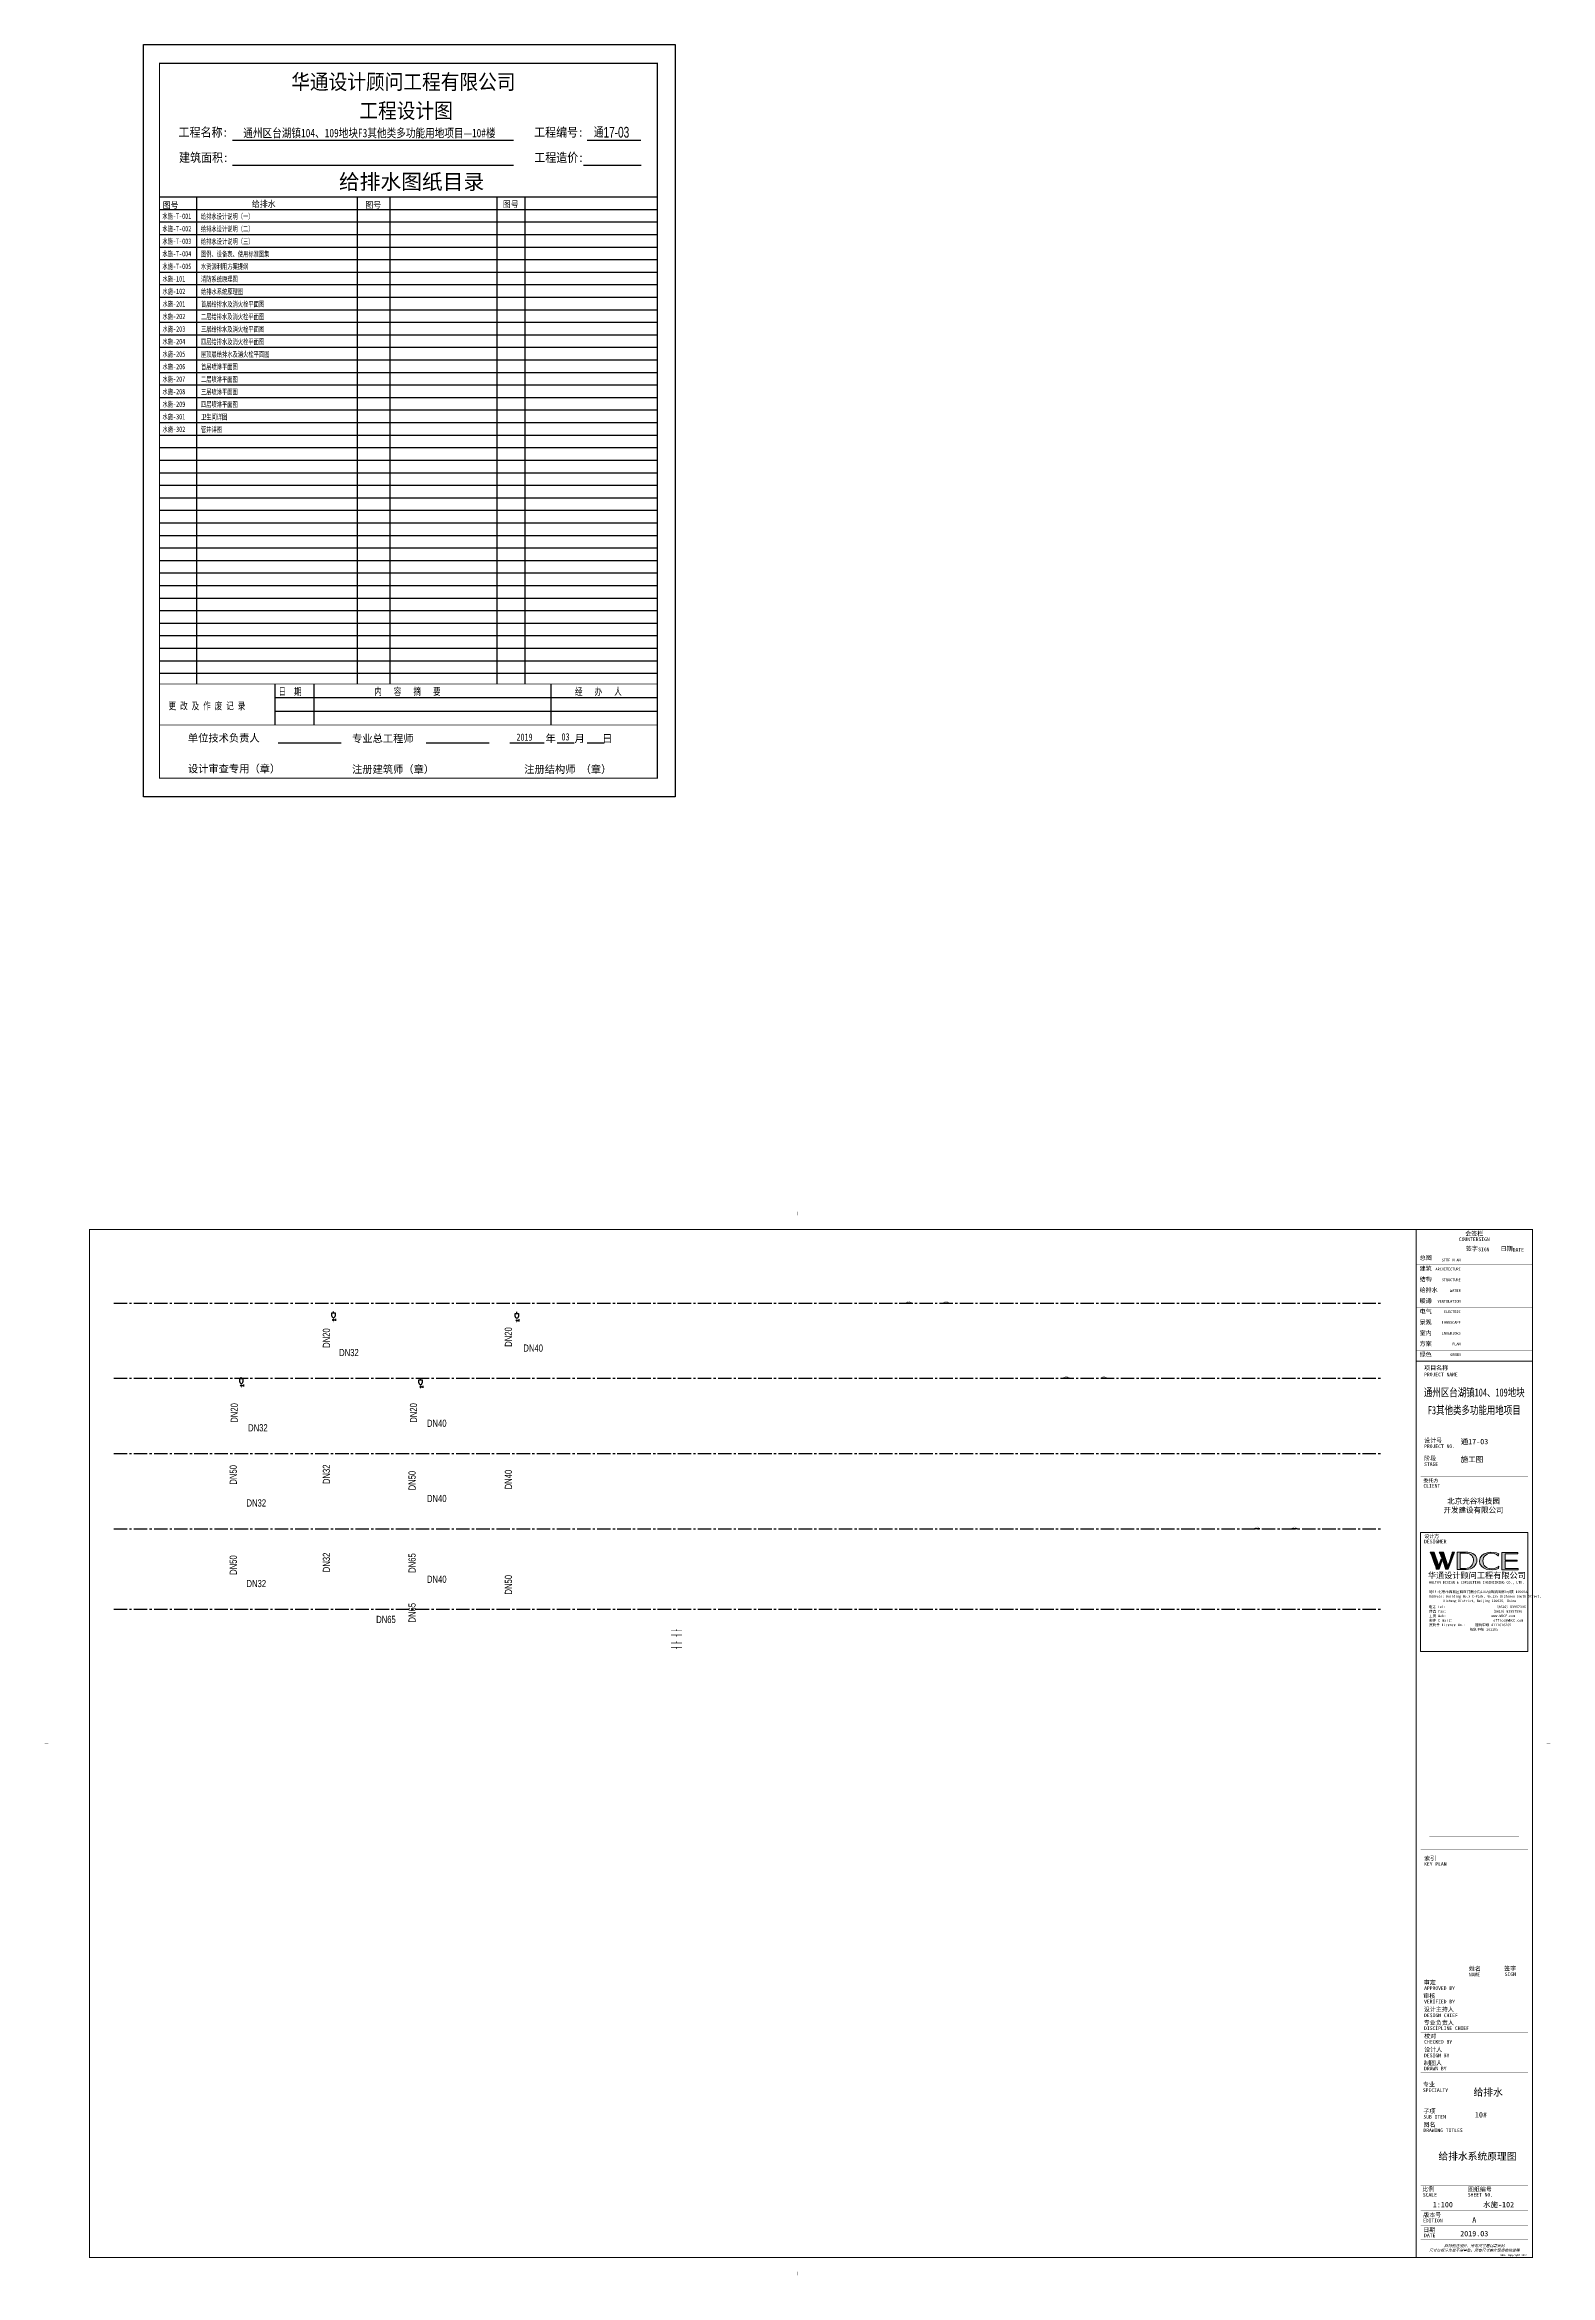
# Model space of a CAD drawing. Extents: x -186750 to 855523, y -12902 to 560425.
# Drawn here: x 2100 to 86205, y 435846 to 560425 of the extents above; entities that cross this region are included whole.
import ezdxf
from ezdxf.enums import TextEntityAlignment as Align

# ---------------------------------------------------------------- set-up
doc = ezdxf.new("R2010")
doc.units = 0
doc.header["$LTSCALE"] = 1000
doc.header["$MEASUREMENT"] = 0
doc.linetypes.add('CENTER2', pattern=[1.125, 0.75, -0.125, 0.125, -0.125])
for name, color, linetype in [('EQUIP_污水', 7, 'Continuous'), ('TEXT_中水', 7, 'Continuous'), ('TEXT_给水', 7, 'Continuous'), ('VALVE_中水', 7, 'Continuous'), ('VALVE_污水', 7, 'Continuous'), ('水-设备-废水', 7, 'Continuous')]:
    doc.layers.add(name, color=color, linetype=linetype)
doc.styles.add('-黑体', font='simhei.ttf', dxfattribs={"width": 0.8})
doc.styles.add('_HZTXT', font='@ros.shx', dxfattribs={"width": 0.7, "bigfont": '@jd.shx'})
doc.styles.add('_JD', font='ros.shx', dxfattribs={"width": 0.65, "bigfont": 'jd.shx'})
doc.styles.add('H1', font='')
doc.styles.add('X-104 9#平面绑定$0$图签信息$0$hwxh', font='STXIHEI.TTF')
doc.styles.add('X-104 9#平面绑定$0$图签信息$0$华文细黑', font='STXIHEI.TTF', dxfattribs={"height": 10})
doc.styles.add('华文细黑', font='STXIHEI.TTF', dxfattribs={"height": 10})
doc.styles.get('H1').set_extended_font_data('SimSun')

# ---------------------------------------------------------------- blocks, each defined once
blk = doc.blocks.new('$VALVE$00000553')
at = {"const_width": 30}
for points in [[(0, 100), (-250, 100), (-250, 100)], [(0, 100), (0, 175)], [(0, 100), (250, 100), (250, 100)], [(-250, -100), (-250, -100), (0, -100)], [(250, -100), (250, -100), (0, -100)], [(0, -175), (0, -100)]]:
    blk.add_lwpolyline(points, dxfattribs=at)
blk = doc.blocks.new('$ATTACHMENT$00000217')
blk.add_line((-150, 0), (150, 0))
at = {"const_width": 15}
blk.add_lwpolyline([(-99, 0, -1), (101, 0)], format="xyb", dxfattribs=at)
blk = doc.blocks.new('$VALVE$00000669')
for p, q in [((-74, 287), (-74, 433)), ((-74, 433), (76, 433)), ((0, 433), (0, 500)), ((0, 108), (100, 108)), ((76, 433), (76, 287)), ((100, 158), (100, 58))]:
    blk.add_line(p, q)
at = {"const_width": 31.2}
blk.add_lwpolyline([(-16, 108, 1), (16, 108, 1)], format="xyb", close=True, dxfattribs=at)
blk.add_lwpolyline([(0, 212, 15, 15, 0), (0, 0, 0, 0, 0)], format="xyseb")
blk.add_circle((0, 108), 31.2)
blk.add_arc((1, 287), 75, 180, 0)
blk = doc.blocks.new('X-104 9#平面绑定$0$图签信息$0$WDCE Copyright200X')
at = {"const_width": 0.016}
blk.add_lwpolyline([(-10.6, 1.3, 1), (-11.4, 1.3, 1)], format="xyb", close=True, dxfattribs=at)
at = {"style": 'X-104 9#平面绑定$0$图签信息$0$华文细黑'}
for s, p in [('WDCE ', (-11.5, 0.5)), ('     Copyright ', (-3.5, 0.5))]:
    blk.add_text(s, height=1, dxfattribs=at).set_placement(p, align=Align.BOTTOM_RIGHT)
blk.add_text('c', height=0.6, dxfattribs=at).set_placement((-11, 1.3), align=Align.MIDDLE_CENTER)
blk.add_attdef('200X', text='', height=1, dxfattribs=at).set_placement((-0.5, 0.5), align=Align.BOTTOM_RIGHT)
blk = doc.blocks.new('X-104 9#平面绑定$0$图签信息$0$logo2')
h = blk.add_hatch(color=7)
h.paths.add_polyline_path([(19.02, -7.36), (15.84, -7.36), (15.84, -3.97), (18.97, -3.97), (18.97, -4.24), (16.46, -4.24), (16.46, -5.45), (18.81, -5.45), (18.81, -5.69), (16.47, -5.69), (16.47, -7.12), (19.02, -7.12)])
edge = h.paths.add_edge_path()
edge.add_spline(control_points=[(15.26, -4.21), (15.26, -4.21), (15.13, -4.65), (15.13, -4.65), (15.13, -4.65), (14.62, -4.1), (13.73, -4.1), (13.04, -4.1), (12.07, -4.54), (12.08, -5.62), (12.08, -6.49), (12.77, -7.16), (13.73, -7.17), (14.66, -7.17), (15.23, -6.68), (15.23, -6.68), (15.23, -6.68), (15.16, -7.11), (15.16, -7.11), (13.63, -7.7), (11.42, -7.29), (11.41, -5.64), (11.4, -3.72), (14.16, -3.66), (15.26, -4.21)], knot_values=[0, 0, 0, 0, 1, 1, 1, 2, 2, 2, 3, 3, 3, 4, 4, 4, 5, 5, 5, 6, 6, 6, 7, 7, 7, 8, 8, 8, 8], degree=3, periodic=0)
edge = h.paths.add_edge_path(flags=16)
edge.add_spline(control_points=[(10.23, -5.57), (10.23, -5.16), (10.12, -4.83), (9.9, -4.58), (9.63, -4.27), (9.23, -4.12), (8.69, -4.12), (8.69, -4.12), (7.64, -4.12), (7.64, -4.12), (7.64, -4.12), (7.64, -7.1), (7.64, -7.1), (7.64, -7.1), (8.66, -7.1), (8.66, -7.1), (9.13, -7.1), (9.52, -6.93), (9.82, -6.6), (10.09, -6.31), (10.23, -5.96), (10.23, -5.57)], knot_values=[0, 0, 0, 0, 1, 1, 1, 2, 2, 2, 3, 3, 3, 4, 4, 4, 5, 5, 5, 6, 6, 6, 7, 7, 7, 7], degree=3, periodic=0)
edge = h.paths.add_edge_path()
edge.add_spline(control_points=[(10.92, -5.51), (10.92, -5.96), (10.72, -6.37), (10.34, -6.72), (9.92, -7.1), (9.41, -7.29), (8.82, -7.29), (8.82, -7.29), (7.03, -7.29), (7.03, -7.29), (7.03, -7.29), (7.03, -3.92), (7.03, -3.92), (7.03, -3.92), (9.1, -3.92), (9.1, -3.92), (9.59, -3.92), (10.01, -4.06), (10.36, -4.34), (10.73, -4.64), (10.92, -5.03), (10.92, -5.51)], knot_values=[0, 0, 0, 0, 1, 1, 1, 2, 2, 2, 3, 3, 3, 4, 4, 4, 5, 5, 5, 6, 6, 6, 7, 7, 7, 7], degree=3, periodic=0)
at = {"lineweight": 0}
blk.add_lwpolyline([(19.02, -7.36), (15.84, -7.36), (15.84, -3.97), (18.97, -3.97), (18.97, -4.24), (16.46, -4.24), (16.46, -5.45), (18.81, -5.45), (18.81, -5.69), (16.47, -5.69), (16.47, -7.12), (19.02, -7.12), (19.02, -7.36)], dxfattribs=at)
for points, knots in [([(10.92, -5.51), (10.92, -5.96), (10.72, -6.37), (10.34, -6.72), (9.92, -7.1), (9.41, -7.29), (8.82, -7.29), (8.82, -7.29), (7.03, -7.29), (7.03, -7.29), (7.03, -7.29), (7.03, -3.92), (7.03, -3.92), (7.03, -3.92), (9.1, -3.92), (9.1, -3.92), (9.59, -3.92), (10.01, -4.06), (10.36, -4.34), (10.73, -4.64), (10.92, -5.03), (10.92, -5.51)], [0, 0, 0, 0, 1, 1, 1, 2, 2, 2, 3, 3, 3, 4, 4, 4, 5, 5, 5, 6, 6, 6, 7, 7, 7, 7]), ([(10.23, -5.57), (10.23, -5.16), (10.12, -4.83), (9.9, -4.58), (9.63, -4.27), (9.23, -4.12), (8.69, -4.12), (8.69, -4.12), (7.64, -4.12), (7.64, -4.12), (7.64, -4.12), (7.64, -7.1), (7.64, -7.1), (7.64, -7.1), (8.66, -7.1), (8.66, -7.1), (9.13, -7.1), (9.52, -6.93), (9.82, -6.6), (10.09, -6.31), (10.23, -5.96), (10.23, -5.57)], [0, 0, 0, 0, 1, 1, 1, 2, 2, 2, 3, 3, 3, 4, 4, 4, 5, 5, 5, 6, 6, 6, 7, 7, 7, 7]), ([(15.26, -4.21), (15.26, -4.21), (15.13, -4.65), (15.13, -4.65), (15.13, -4.65), (14.62, -4.1), (13.73, -4.1), (13.04, -4.1), (12.07, -4.54), (12.08, -5.62), (12.08, -6.49), (12.77, -7.16), (13.73, -7.17), (14.66, -7.17), (15.23, -6.68), (15.23, -6.68), (15.23, -6.68), (15.16, -7.11), (15.16, -7.11), (13.63, -7.7), (11.42, -7.29), (11.41, -5.64), (11.4, -3.72), (14.16, -3.66), (15.26, -4.21)], [0, 0, 0, 0, 1, 1, 1, 2, 2, 2, 3, 3, 3, 4, 4, 4, 5, 5, 5, 6, 6, 6, 7, 7, 7, 8, 8, 8, 8])]:
    blk.add_open_spline(points, degree=3, knots=knots, dxfattribs=at)
blk = doc.blocks.new('X-104 9#平面绑定$0$图签信息$0$logo1')
h = blk.add_hatch(color=8)
edge = h.paths.add_edge_path()
edge.add_spline(control_points=[(3.86, -5.21), (3.63, -5.88), (3.39, -6.56), (3.39, -6.56), (3.39, -6.56), (2.5, -3.91), (2.5, -3.91), (2.5, -3.91), (1.8, -3.91), (1.69, -3.91), (2.02, -4.39), (2.95, -7.27), (2.95, -7.27), (2.95, -7.27), (3.44, -7.27), (3.44, -7.27), (3.44, -7.27), (4.03, -5.66), (4.03, -5.66), (4.03, -5.66), (3.86, -5.21), (3.86, -5.21)], knot_values=[0, 0, 0, 0, 1, 1, 1, 2, 2, 2, 3, 3, 3, 4, 4, 4, 5, 5, 5, 6, 6, 6, 7, 7, 7, 7], degree=3, periodic=0)
h = blk.add_hatch(color=7)
edge = h.paths.add_edge_path()
edge.add_spline(control_points=[(6.04, -3.91), (6.09, -4.1), (5.2, -6.56), (5.2, -6.56), (5.2, -6.56), (4.3, -3.91), (4.3, -3.91), (4.3, -3.91), (3.6, -3.91), (3.49, -3.91), (3.82, -4.39), (4.75, -7.27), (4.75, -7.27), (4.75, -7.27), (5.24, -7.27), (5.24, -7.27), (5.24, -7.27), (6.33, -4.3), (6.33, -4.3), (6.33, -4.3), (6.48, -3.91), (6.48, -3.91), (6.48, -3.91), (6.21, -3.91), (6.04, -3.91)], knot_values=[0, 0, 0, 0, 1, 1, 1, 2, 2, 2, 3, 3, 3, 4, 4, 4, 5, 5, 5, 6, 6, 6, 7, 7, 7, 8, 8, 8, 8], degree=3, periodic=0)
at = {"color": 8, "lineweight": 0}
blk.add_open_spline([(3.86, -5.21), (3.63, -5.88), (3.39, -6.56), (3.39, -6.56), (3.39, -6.56), (2.5, -3.91), (2.5, -3.91), (2.5, -3.91), (1.8, -3.91), (1.69, -3.91), (2.02, -4.39), (2.95, -7.27), (2.95, -7.27), (2.95, -7.27), (3.44, -7.27), (3.44, -7.27), (3.44, -7.27), (4.03, -5.66), (4.03, -5.66), (4.03, -5.66), (3.86, -5.21), (3.86, -5.21)], degree=3, knots=[0, 0, 0, 0, 1, 1, 1, 2, 2, 2, 3, 3, 3, 4, 4, 4, 5, 5, 5, 6, 6, 6, 7, 7, 7, 7], dxfattribs=at)
at = {"lineweight": 0}
blk.add_open_spline([(6.04, -3.91), (6.09, -4.1), (5.2, -6.56), (5.2, -6.56), (5.2, -6.56), (4.3, -3.91), (4.3, -3.91), (4.3, -3.91), (3.6, -3.91), (3.49, -3.91), (3.82, -4.39), (4.75, -7.27), (4.75, -7.27), (4.75, -7.27), (5.24, -7.27), (5.24, -7.27), (5.24, -7.27), (6.33, -4.3), (6.33, -4.3), (6.33, -4.3), (6.48, -3.91), (6.48, -3.91), (6.48, -3.91), (6.21, -3.91), (6.04, -3.91)], degree=3, knots=[0, 0, 0, 0, 1, 1, 1, 2, 2, 2, 3, 3, 3, 4, 4, 4, 5, 5, 5, 6, 6, 6, 7, 7, 7, 8, 8, 8, 8], dxfattribs=at)
blk.add_blockref('X-104 9#平面绑定$0$图签信息$0$logo2', (0, 0))
blk = doc.blocks.new('X-104 9#平面绑定$0$图签信息$0$时间-logo')
at = {"layer": 'Defpoints', "lineweight": 0}
blk.add_lwpolyline([(0, -23.46), (-21.17, -23.46), (-21.17, 0), (0, 0), (0, -23.46)], dxfattribs=at)
blk.add_blockref('X-104 9#平面绑定$0$图签信息$0$logo1', (-20.97, 0))
at = {"style": 'X-104 9#平面绑定$0$图签信息$0$hwxh'}
for s, height, p in [('华通设计顾问工程有限公司 ', 1.15, (-19.73, -9.05)), ('WALTON DESIGN & CONSULTING ENGINEERING CO., LTD.', 0.5, (-19.5, -10.1)), ('Address: Building No.3 C-Park, No.135 Xizhimen South Street, ', 0.47, (-19.48, -12.83)), ('地址:北京市西城区西直门南小街135号西派国际3号楼 100035', 0.5, (-19.48, -11.94)), ('电话 Tel：                        （8610）83957395 ', 0.5, (-19.56, -14.91)), ('传真 Fax：                      （8610）83957590 ', 0.5, (-19.48, -15.8)), ('主页 Web：                      www.WDCE.com ', 0.5, (-19.48, -16.69)), ('邮件 E-mail：                    office@WDCE.com ', 0.5, (-19.48, -17.58)), ('Xicheng District, Beijing 100035, China ', 0.47, (-16.69, -13.72)), ('资质号 Licence No.：    建筑甲级 A111010265 ', 0.5, (-19.48, -18.47)), ('   规划甲级 101195', 0.5, (-12.6, -19.36))]:
    blk.add_text(s, height=height, dxfattribs=at).set_placement(p)
blk = doc.blocks.new('X-104 9#平面绑定$0$图签-A1')
at = {"color": 6, "const_width": 0.5}
for points in [[(-65, 574), (-65, 500.5), (0, 500.5), (0, 574)], [(-65, 0), (0, 0), (0, 500.5), (-65, 500.5)]]:
    blk.add_lwpolyline(points, close=True, dxfattribs=at)
at = {"color": 6, "const_width": 0.05}
for points in [[(-65, 566.5), (0, 566.5)], [(-39.1, 566.5), (-39.1, 500.5)], [(-19.1, 566.5), (-19.1, 500.5)], [(-65, 560.5), (0, 560.5)], [(-65, 554.5), (0, 554.5)], [(-65, 548.5), (0, 548.5)], [(-65, 542.5), (0, 542.5)], [(-65, 536.5), (0, 536.5)], [(-65, 530.5), (0, 530.5)], [(-65, 524.5), (0, 524.5)], [(-65, 518.5), (0, 518.5)], [(-65, 512.5), (0, 512.5)], [(-65, 512.5), (0, 512.5)], [(-65, 506.5), (0, 506.5)], [(-65, 500.5), (0, 500.5)], [(-62.5, 450.9), (-2.5, 450.9)], [(-62.5, 440.9), (-2.5, 440.9)], [(-2.5, 407.9), (-2.5, 436.1), (-62.5, 436.1), (-62.5, 407.9)], [(-62.5, 407.9), (-2.5, 407.9)], [(-62.5, 404.9), (-62.5, 227.8)], [(-62.5, 404.9), (-2.5, 404.9)], [(-62.5, 227.8), (-2.5, 227.8), (-2.5, 404.9)], [(-57.5, 338.4), (-7.5, 338.4)], [(-57.5, 288.8), (-7.5, 288.8)], [(-62.5, 227.8), (-2.5, 227.8)], [(-57.5, 234.9), (-7.5, 234.9)], [(-62.5, 217.7), (-2.5, 217.7)], [(-62.5, 103.3), (-2.5, 103.3), (-2.5, 163.3), (-62.5, 163.3), (-62.5, 103.3)], [(-37.5, 163.3), (-37.5, 103.3)], [(-20, 163.3), (-20, 103.3)], [(-62.5, 155.8), (-2.5, 155.8)], [(-62.5, 148.3), (-2.5, 148.3)], [(-62.5, 140.8), (-2.5, 140.8)], [(-62.5, 133.3), (-2.5, 133.3)], [(-62.5, 125.8), (-2.5, 125.8)], [(-62.5, 118.3), (-2.5, 118.3)], [(-62.5, 110.8), (-2.5, 110.8)], [(-62.5, 98.5), (-2.5, 98.5), (-2.5, 10), (-62.5, 10), (-62.5, 98.5)], [(-62.5, 83.5), (-2.5, 83.5)], [(-62.5, 76), (-2.5, 76)], [(-62.5, 40), (-2.5, 40)], [(-37.5, 40), (-37.5, 26)], [(-62.5, 26), (-2.5, 26)], [(-62.5, 18), (-2.5, 18)]]:
    blk.add_lwpolyline(points, dxfattribs=at)
at = {"color": 6, "ltscale": 0.001, "xscale": 2.834689937531525, "yscale": 2.834689937531525, "zscale": 2.834689937531525}
blk.add_blockref('X-104 9#平面绑定$0$图签信息$0$时间-logo', (-2.5, 404.9), dxfattribs=at)
at = {"color": 6}
blk.add_blockref('X-104 9#平面绑定$0$图签信息$0$WDCE Copyright200X', (-2.5, 0), dxfattribs=at).add_auto_attribs({'200X': '2007'})
at = {"color": 6, "style": 'X-104 9#平面绑定$0$图签信息$0$华文细黑'}
for s, height, p in [('会签栏', 2.4, (-32.5, 573)), ('COUNTERSIGN', 2, (-32.5, 569.6))]:
    blk.add_text(s, height=height, dxfattribs=at).set_placement(p, align=Align.TOP_CENTER)
for s, height, p in [('签字', 2.4, (-37.2, 564.6)), ('SIGN', 2, (-30.3, 563.9)), ('日期', 2.4, (-17.8, 564.6)), ('DATE', 2, (-11, 563.7)), ('总图', 2.4, (-63, 559.5)), ('建筑', 2.4, (-63, 553.5)), ('结构', 2.4, (-63, 547.5)), ('给排水', 2.4, (-63, 541.5)), ('暖通', 2.4, (-63, 535.5)), ('景观', 2.4, (-63, 523.5)), ('电气', 2.4, (-63, 529.5)), ('室内', 2.4, (-63, 517.5)), ('方案', 2.4, (-63, 511.5)), ('绿色', 2.4, (-63, 505.5)), ('项目名称', 2.4, (-60.5, 498)), ('PROJECT NAME', 2, (-60.5, 494.1)), ('设计号', 2.4, (-60.5, 457.5)), ('PROJECT NO.', 2, (-60.5, 454)), ('STAGE', 2, (-60.5, 444)), ('阶段', 2.4, (-60.5, 447.5)), ('委托方', 2, (-60.9, 434.9)), ('CLIENT', 2, (-60.9, 431.9)), ('设计方', 2, (-60.5, 403.8)), ('DESIGNER', 2, (-60.5, 400.8)), ('索引', 2.4, (-60.5, 224.1)), ('KEY PLAN', 2, (-60.5, 220.7)), ('姓名', 2.4, (-35.5, 162.5)), ('签字', 2.4, (-15.8, 162.6)), ('审定', 2.4, (-60.7, 154.8)), ('APPROVED BY', 2, (-60.5, 151.4)), ('NAME', 2, (-35.5, 159)), ('SIGN', 2, (-15.5, 159.2)), ('审核', 2.4, (-61, 147.3)), ('设计主持人', 2.4, (-60.7, 139.8)), ('VERIFIED BY', 2, (-60.5, 143.9)), ('专业负责人', 2.4, (-60.7, 132.3)), ('校对', 2.4, (-60.5, 124.8)), ('DESIGN CHIEF', 2, (-60.5, 136.2)), ('DISCIPLINE CHIEF', 2, (-60.5, 129)), ('CHECKED BY', 2, (-60.5, 121.4)), ('设计人', 2.4, (-60.5, 117.3)), ('DESIGN BY', 2, (-60.5, 113.8)), ('制图人', 2.4, (-60.6, 109.8)), ('DRAWN BY', 2, (-60.5, 106.5)), ('SPECIALTY', 2, (-61.2, 94.4)), ('专业', 2.4, (-61.2, 97.9)), ('SUB ITEM', 2, (-60.9, 79.5)), ('子项', 2.4, (-60.9, 82.9)), ('图名', 2.4, (-60.9, 75.4)), ('DRAWING TITLES', 2, (-60.9, 72)), ('比例', 2.4, (-61.6, 39.4)), ('图纸编号', 2.4, (-36.1, 39.3)), ('SCALE', 2, (-61.2, 36)), ('版本号', 2.4, (-61, 25)), ('SHEET NO.', 2, (-36.1, 36)), ('EDITION', 2, (-61.1, 21.6)), ('日期', 2.4, (-61, 16.7)), ('DATE', 2, (-60.5, 13.3))]:
    blk.add_text(s, height=height, dxfattribs=at).set_placement(p, align=Align.TOP_LEFT)
for s, p in [('ARCHITECTURE', (-40.1, 552.7)), ('SITE PLAN', (-40.1, 557.7)), ('STRUCTURE', (-40.1, 546.7)), ('WATER', (-40.1, 540.7)), ('VENTILATION', (-40.1, 534.7)), ('ELECTRIC', (-40.1, 528.9)), ('INTERIORS', (-40.1, 516.9)), ('LANDSCAPE', (-40.1, 522.9)), ('PLAN', (-40.1, 510.9)), ('GREEN', (-40.1, 504.9))]:
    blk.add_text(s, height=1.5, dxfattribs=at).set_placement(p, align=Align.TOP_RIGHT)
at = {"color": 4, "style": 'X-104 9#平面绑定$0$图签信息$0$华文细黑', "width": 0.75}
for s, p in [('通州区台湖镇104、109地块', (-32.5, 480.8)), ('F3其他类多功能用地项目', (-32.5, 470.9))]:
    blk.add_text(s, height=4.5, dxfattribs=at).set_placement(p, align=Align.CENTER)
at = {"color": 4, "style": 'X-104 9#平面绑定$0$图签信息$0$华文细黑'}
for s, p in [('2019.03', (-32.5, 11.8)), ('A', (-32.5, 19.4))]:
    blk.add_text(s, height=3, dxfattribs=at).set_placement(p, align=Align.CENTER)
at = {"color": 6, "style": 'X-104 9#平面绑定$0$图签信息$0$华文细黑', "oblique": 20}
for s, p in [('尺寸以标注为准不得量取，所有尺寸需在现场校核准确', (-32.5, 4)), ('除特别注明外，所有尺寸是以毫米制', (-32.5, 6.5))]:
    blk.add_text(s, height=1.5, dxfattribs=at).set_placement(p, align=Align.MIDDLE_CENTER)
at = {"color": 4, "ltscale": 0.001, "char_height": 3, "width": 58.489, "style": 'X-104 9#平面绑定$0$图签信息$0$华文细黑'}
for s, insert, attachment_point in [('通17-03', (-40.1, 455.5), 4), ('施工图', (-40.1, 445.5), 4), ('北京光谷科技园\\P开发建设有限公司', (-32.9, 419.7), 5)]:
    blk.add_mtext(s, dxfattribs=dict(at, insert=insert, attachment_point=attachment_point))
blk = doc.blocks.new('X-104 9#平面绑定$0$图框-A1')
at = {"color": 6}
for points, const_width in [([(0, 0), (841, 0), (841, 594), (0, 594)], 0.05), ([(766, 584), (25, 584), (25, 10), (766, 10)], 0.5)]:
    blk.add_lwpolyline(points, close=True, dxfattribs=dict(at, const_width=const_width))
at = {"color": 6, "const_width": 0.05}
for points in [[(420.5, 594), (420.5, 592)], [(0, 297), (2, 297)], [(841, 297), (839, 297)], [(420.5, 0), (420.5, 2)]]:
    blk.add_lwpolyline(points, dxfattribs=at)

msp = doc.modelspace()

# ---------------------------------------------------------------- linework, layer by layer
at = {"color": 22, "linetype": 'CENTER2'}
for p, q in [((5962.8, 490142.9), (76801.2, 490142.9)), ((5962.8, 485942.9), (76801.2, 485942.9)), ((5962.8, 481742.9), (76801.2, 481742.9)), ((5962.8, 477542.9), (76801.2, 477542.9)), ((5962.8, 473042.9), (76801.2, 473042.9))]:
    msp.add_line(p, q, dxfattribs=at)
at = {"layer": '水-设备-废水', "color": 4}
for p, q in [((12589.1, 555096.6), (28290.7, 555096.6)), ((32402.2, 555096.6), (35408.8, 555096.6)), ((12589.1, 553684.6), (28290.7, 553684.6)), ((12589.1, 553684.6), (24623.3, 553684.6)), ((32199, 553684.6), (35430.1, 553684.6)), ((32199, 553684.6), (35408.8, 553684.6)), ((14960.3, 524720.2), (14960.3, 522429.3)), ((17146.7, 524720.2), (17146.7, 522429.3)), ((14960.3, 523956.6), (36325.4, 523956.6)), ((14960.3, 523193), (36325.4, 523193)), ((15144.5, 521434.4), (18668.2, 521434.4)), ((23411.5, 521434.3), (26935.3, 521434.3)), ((28086.6, 521434.3), (29996, 521434.3)), ((30724.7, 521434.3), (31674.7, 521434.3)), ((32401.5, 521434.3), (33351.4, 521434.3))]:
    msp.add_line(p, q, dxfattribs=at)
at = {"layer": '水-设备-废水'}
for p, q in [((8510.5, 551920.2), (36318.8, 551920.2)), ((10609.8, 524720.2), (10609.8, 551920.2)), ((19559.2, 551920.2), (19559.2, 524720.2)), ((21396.4, 524720.2), (21396.4, 551920.2)), ((27368.3, 551920.2), (27368.3, 524720.2)), ((28944.9, 524720.2), (28944.9, 551920.2)), ((8510.5, 551220.2), (36318.8, 551220.2)), ((8510.5, 550520.2), (19753.1, 550520.2)), ((8510.5, 549820.2), (19753.1, 549820.2)), ((19753.1, 550520.2), (36318.8, 550520.2)), ((19753.1, 549820.2), (36318.8, 549820.2)), ((8510.5, 549120.2), (19753.1, 549120.2)), ((8510.5, 548420.2), (19753.1, 548420.2)), ((19753.1, 549120.2), (36318.8, 549120.2)), ((19753.1, 548420.2), (36318.8, 548420.2)), ((8510.5, 547720.2), (19753.1, 547720.2)), ((8510.5, 547020.2), (36318.8, 547020.2)), ((19753.1, 547720.2), (36318.8, 547720.2)), ((8517.1, 546320.2), (19753.1, 546320.2)), ((19753.1, 546320.2), (36318.8, 546320.2)), ((8505.4, 544920.2), (19741.3, 544920.2)), ((8510.5, 545620.2), (36318.8, 545620.2)), ((19753.1, 544920.2), (36318.8, 544920.2)), ((8510.5, 543520.2), (19753.1, 543520.2)), ((8517.1, 544220.2), (19753.1, 544220.2)), ((19753.1, 544220.2), (36318.8, 544220.2)), ((19753.1, 543520.2), (36318.8, 543520.2)), ((8510.5, 542120.2), (36318.8, 542120.2)), ((8517.1, 542820.2), (36318.8, 542820.2)), ((8510.5, 541420.2), (36318.8, 541420.2)), ((8510.5, 540720.2), (36318.8, 540720.2)), ((8510.5, 540020.2), (36318.8, 540020.2)), ((8510.5, 539320.2), (36318.8, 539320.2)), ((8510.5, 538620.2), (36318.8, 538620.2)), ((8510.5, 537920.2), (36318.8, 537920.2)), ((8517.1, 537220.2), (36318.8, 537220.2)), ((8510.5, 536520.2), (36318.8, 536520.2)), ((8510.5, 535820.2), (36318.8, 535820.2)), ((8510.5, 535120.2), (36318.8, 535120.2)), ((8510.5, 534420.2), (36318.8, 534420.2)), ((8517.1, 533720.2), (36318.8, 533720.2)), ((8510.5, 533020.2), (36318.8, 533020.2)), ((8510.5, 532320.2), (36318.8, 532320.2)), ((8510.5, 531620.2), (36318.8, 531620.2)), ((8510.5, 530920.2), (36318.8, 530920.2)), ((8517.1, 530220.2), (36318.8, 530220.2)), ((8517.1, 529520.2), (36318.8, 529520.2)), ((8517.1, 528820.2), (36318.8, 528820.2)), ((8517.1, 528120.2), (36318.8, 528120.2)), ((8517.1, 527420.2), (36318.8, 527420.2)), ((8510.5, 526020.2), (36318.8, 526020.2)), ((8517.1, 526720.2), (36318.8, 526720.2)), ((8517.1, 525320.2), (36318.8, 525320.2)), ((30369.1, 524720.2), (30369.1, 522429.3))]:
    msp.add_line(p, q, dxfattribs=at)
msp.add_lwpolyline([(37317.1, 518425.3), (7617.1, 518425.3), (7617.1, 560425.3), (37317.1, 560425.3)], close=True, dxfattribs=at)
at = {"layer": '水-设备-废水', "color": 4, "const_width": 71.6}
msp.add_lwpolyline([(8517.1, 519458.9), (8517.1, 559381.6), (36325.4, 559381.6), (36325.4, 519458.9)], close=True, dxfattribs=at)
at = {"layer": '水-设备-废水', "color": 4, "const_width": 33.4}
for points in [[(8517.1, 524720.2), (36325.4, 524720.2)], [(8517.1, 522429.3), (36325.4, 522429.3)]]:
    msp.add_lwpolyline(points, dxfattribs=at)

# ---------------------------------------------------------------- block references
at = {"color": 4, "xscale": 100, "yscale": 100, "zscale": 100}
msp.add_blockref('X-104 9#平面绑定$0$图框-A1', (2102.8, 435848.7), dxfattribs=at)
at = {"xscale": 100, "yscale": 100, "zscale": 100}
msp.add_blockref('X-104 9#平面绑定$0$图签-A1', (85202.8, 436848.7), dxfattribs=at)
at = {"layer": 'EQUIP_污水', "yscale": -0.9999999999999999, "rotation": 179.9999898057402}
for p in [(50363.5, 490142.9), (52454.3, 490142.9), (59167.9, 485942.9), (61258.7, 485942.9), (69823.7, 477542.9), (71914.5, 477542.9)]:
    msp.add_blockref('$ATTACHMENT$00000217', p, dxfattribs=at)
at = {"layer": 'VALVE_中水', "xscale": 1.2, "yscale": 1.2, "zscale": 1.2, "rotation": 359.9999917989417}
for p in [(18234.4, 489075.1), (28476.7, 489048.9), (13085.5, 485408.3), (23097.4, 485338.7)]:
    msp.add_blockref('$VALVE$00000669', p, dxfattribs=at)
at = {"layer": 'VALVE_污水', "xscale": 1.2, "yscale": 1.2, "zscale": 1.2, "rotation": 359.9999898057399}
for p in [(37396.4, 471722), (37396.4, 471040.6)]:
    msp.add_blockref('$VALVE$00000553', p, dxfattribs=at)

# ---------------------------------------------------------------- texts
at = {"color": 3, "style": '华文细黑'}
msp.add_text('给排水', height=400, dxfattribs=at).set_placement((81910.5, 445877.4))
at = {"color": 2, "style": '华文细黑'}
for s, height, p in [('10#', 300, (81990.1, 444664.6)), ('给排水系统原理图', 400, (79950, 442299.9)), ('1:100', 300, (79638.1, 439647.9)), ('水施-102', 300, (82441.3, 439648.3))]:
    msp.add_text(s, height=height, dxfattribs=at).set_placement(p)
at = {"layer": 'TEXT_中水', "style": '_HZTXT', "width": 0.8}
for s, rotation, p in [('DN20', 89.99999, (28203.4, 487703.2)), ('DN40', 359.99999, (28842.4, 487433)), ('DN40', 359.99999, (23456.3, 483233)), ('DN50', 89.99999, (22824.1, 479683.2)), ('DN40', 89.99999, (28203.4, 479743.5)), ('DN40', 359.99999, (23456.3, 479033)), ('DN65', 89.99999, (22824.1, 475079)), ('DN40', 359.99999, (23456.3, 474521.9)), ('DN50', 89.99999, (28203.4, 473867.9)), ('DN65', 359.99999, (20621.1, 472280)), ('DN65', 89.99999, (22824.1, 472303.2))]:
    msp.add_text(s, height=400, rotation=rotation, dxfattribs=at).set_placement(p)
at = {"layer": 'TEXT_给水', "style": '_HZTXT', "width": 0.8}
for s, rotation, p in [('DN20', 89.99999, (18039.4, 487644.2)), ('DN32', 359.99999, (18549.4, 487183)), ('DN20', 89.99999, (12890.5, 483464)), ('DN32', 359.99999, (13465.3, 482983)), ('DN20', 89.99999, (22902.4, 483464.1)), ('DN50', 89.99999, (12837.2, 480005.4)), ('DN32', 89.99999, (18039.4, 480035.7)), ('DN32', 359.99999, (13376.2, 478783)), ('DN50', 89.99999, (12837.2, 474967.8)), ('DN32', 89.99999, (18039.4, 475112.8)), ('DN32', 359.99999, (13376.2, 474283))]:
    msp.add_text(s, height=400, rotation=rotation, dxfattribs=at).set_placement(p)
at = {"layer": '水-设备-废水'}
for s, height, style, width, p in [('华通设计顾问工程有限公司', 850, '-黑体', 0.9, (15876.4, 557922.2)), ('工程设计图', 850, '-黑体', 0.9, (19681.9, 556313.4)), ('工程名称:', 500, '-黑体', 0.9, (9582.4, 555283.9)), ('通州区台湖镇104、109地块F3其他类多功能用地项目—10#楼', 480, '-黑体', 0.8, (13197.5, 555248.4)), ('工程编号:', 500, '-黑体', 0.9, (29440.8, 555283.9)), ('建筑面积:', 500, '-黑体', 0.9, (9611.9, 553871.8)), ('工程造价:', 500, '-黑体', 0.9, (29449.9, 553871.8)), ('图号', 350, '-黑体', 0.9, (8699.2, 551286.9)), ('给排水', 350, '-黑体', 0.9, (13675.9, 551349.9)), ('图号', 350, '-黑体', 0.9, (20011.5, 551294.6)), ('图号', 350, '-黑体', 0.9, (27695.2, 551332.6)), ('水施-201', 300, 'H1', 0.7, (8684.2, 545795.6)), ('首层给排水及消火栓平面图', 300, 'H1', 0.7, (10833.2, 545782.8)), ('水施-202', 300, 'H1', 0.7, (8684.2, 545095.6)), ('水施-203', 300, 'H1', 0.7, (8684.2, 544395.6)), ('二层给排水及消火栓平面图', 300, 'H1', 0.7, (10833.2, 545082.8)), ('三层给排水及消火栓平面图', 300, 'H1', 0.7, (10833.2, 544382.8)), ('水施-204', 300, 'H1', 0.7, (8684.2, 543695.6)), ('水施-205', 300, 'H1', 0.7, (8684.2, 542995.6)), ('屋顶层给排水及消火栓平面图', 300, 'H1', 0.7, (10833.2, 542982.8)), ('四层给排水及消火栓平面图', 300, 'H1', 0.7, (10833.2, 543682.8)), ('水施-206', 300, 'H1', 0.7, (8684.2, 542295.6)), ('水施-207', 300, 'H1', 0.7, (8684.2, 541595.6)), ('首层喷淋平面图', 300, 'H1', 0.7, (10833.2, 542282.8)), ('二层喷淋平面图', 300, 'H1', 0.7, (10833.2, 541582.8)), ('水施-208', 300, 'H1', 0.7, (8684.2, 540895.6)), ('三层喷淋平面图', 300, 'H1', 0.7, (10833.2, 540882.8)), ('水施-209', 300, 'H1', 0.7, (8684.2, 540195.6)), ('四层喷淋平面图', 300, 'H1', 0.7, (10833.2, 540182.8)), ('日  期', 400, '-黑体', 0.75, (15165.8, 524095.7)), ('内   容   摘   要', 400, '-黑体', 0.75, (20515, 524095.7)), ('经   办   人', 400, '-黑体', 0.75, (31726.2, 524095.7)), ('更 改 及 作 废 记 录', 400, '-黑体', 0.75, (9024.4, 523296.4)), ('2019', 400, '-黑体', 0.75, (28455.4, 521550.8)), ('03', 400, '-黑体', 0.75, (30974.4, 521567.6))]:
    msp.add_text(s, height=height, dxfattribs=dict(at, style=style, width=width)).set_placement(p)
at = {"layer": '水-设备-废水', "style": '_JD', "width": 0.7}
msp.add_text('通17-03', height=600, dxfattribs=at).set_placement((33763.8, 555232.9), align=Align.CENTER)
at = {"layer": '水-设备-废水', "style": 'H1'}
for s, height, p in [('给排水图纸目录', 850, (18539.3, 552344.5)), ('单位技术负责人', 420, (10102.6, 521495.2)), ('专业总工程师', 420, (19273, 521463.7)), ('年', 420, (30075.3, 521463.7)), ('月', 420, (31696.4, 521463.7)), ('日', 420, (33241, 521463.7)), ('设计审查专用（章）', 420, (10102.6, 519776.2)), ('注册建筑师（章）', 420, (19273, 519744.7)), ('注册结构师 （章）', 420, (28888.9, 519744.7))]:
    msp.add_text(s, height=height, dxfattribs=at).set_placement(p)
at = {"layer": '水-设备-废水', "color": 2, "style": 'H1', "width": 0.7}
for s, p in [('水施-T-001', (8678, 550695.6)), ('给排水设计说明（一） ', (10827, 550682.8)), ('水施-T-002', (8678, 549995.6)), ('水施-T-003', (8678, 549295.6)), ('给排水设计说明（二） ', (10827, 549982.8)), ('给排水设计说明（三）', (10827, 549282.8)), ('水施-T-004', (8678, 548595.6)), ('水施-T-005', (8678, 547895.6)), ('水资源利用方案提纲', (10833.2, 547882.8)), ('图例、设备表、使用标准图集', (10833.2, 548582.8))]:
    msp.add_text(s, height=300, dxfattribs=at).set_placement(p)
at = {"layer": '水-设备-废水', "color": 3, "style": 'H1', "width": 0.7}
for s, p in [('水施-101', (8684.2, 547195.6)), ('消防系统原理图', (10833.2, 547182.8)), ('水施-102', (8684.2, 546495.6)), ('给排水系统原理图', (10833.2, 546482.8))]:
    msp.add_text(s, height=300, dxfattribs=at).set_placement(p)
at = {"layer": '水-设备-废水', "color": 1, "style": 'H1', "width": 0.7}
for s, p in [('水施-301', (8684.2, 539495.6)), ('卫生间详图', (10833.2, 539482.8)), ('水施-302', (8684.2, 538795.6)), ('管井详图', (10833.2, 538782.8))]:
    msp.add_text(s, height=300, dxfattribs=at).set_placement(p)

doc.saveas('drawing.dxf')
